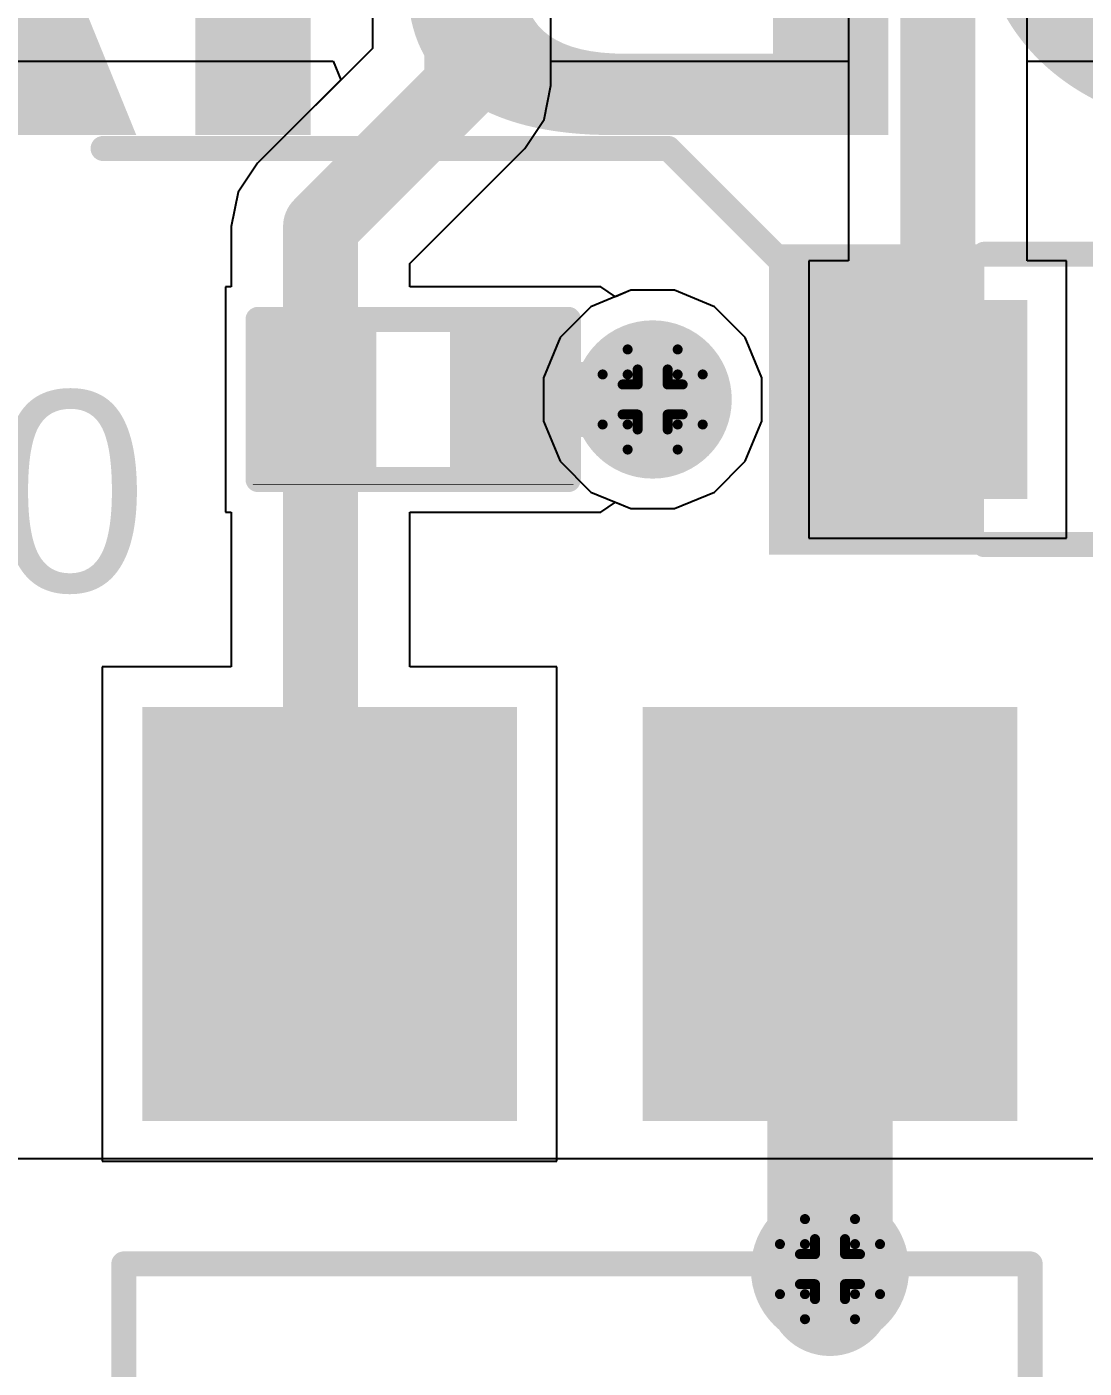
# Model space of a CAD drawing. Header units: inches. Extents: x -3 to 5259, y -3 to 5282.
# Drawn here: x 92.48 to 97.84, y 85.94 to 92.75 of the extents above; entities that cross this region are included whole.
import ezdxf

# ---------------------------------------------------------------- set-up
doc = ezdxf.new("R2010")
doc.units = ezdxf.units.IN
for name, color, linetype in [('Bottom Layer', 5, 'Continuous'), ('Bottom Solder', 6, 'Continuous'), ('Drill Drawing', 1, 'Continuous'), ('Layer 1', 16, 'Continuous'), ('Layer 2', 76, 'Continuous'), ('Top Layer', 1, 'Continuous'), ('Top Overlay', 2, 'Continuous'), ('Top Paste', 8, 'Continuous'), ('Top Solder', 216, 'Continuous'), ('Via Holes', 16, 'Continuous')]:
    doc.layers.add(name, color=color, linetype=linetype)
doc.styles.add('Arial', font='', dxfattribs={"height": 0.2})
doc.styles.add('Arial Black_Bold', font='', dxfattribs={"height": 0.2})
doc.styles.get('Arial').set_extended_font_data('Arial')
doc.styles.get('Arial Black_Bold').set_extended_font_data('Arial Black', bold=True)

# ---------------------------------------------------------------- blocks, each defined once
blk = doc.blocks.new('PC817C_9')
at = {"layer": 'Top Layer'}
for points in [[(6.100064, 2.1699982), (6.100064, 0.3700018), (4.100068, 0.3700018), (4.100068, 2.1699982)], [(6.100064, -0.3700018), (6.100064, -2.1699982), (4.100068, -2.1699982), (4.100068, -0.3700018)]]:
    blk.add_hatch(color=1, dxfattribs=at).paths.add_polyline_path(points)
at = {"layer": 'Top Paste'}
for points in [[(6.100064, 2.1699982), (6.100064, 0.3700018), (4.100068, 0.3700018), (4.100068, 2.1699982)], [(6.100064, -0.3700018), (6.100064, -2.1699982), (4.100068, -2.1699982), (4.100068, -0.3700018)]]:
    blk.add_hatch(color=8, dxfattribs=at).paths.add_polyline_path(points)
at = {"layer": 'Top Solder'}
for points in [[(6.150863999999999, 2.2207982), (6.150863999999999, 0.3192018), (4.049268, 0.3192018), (4.049268, 2.2207982)], [(6.150863999999999, -0.3192018), (6.150863999999999, -2.2207982), (4.049268, -2.2207982), (4.049268, -0.3192018)]]:
    blk.add_hatch(color=216, dxfattribs=at).paths.add_polyline_path(points)
at = {"layer": 'Top Overlay'}
for points in [[(-3.175, 2.3139654, 0.127, 0.127, 0), (3.324885399999999, 2.3139654, 0.127, 0.127, 0)], [(3.324885399999999, 2.3139654, 0.127, 0.127, 0), (3.324885399999999, -2.2859492, 0.127, 0.127, 0)], [(-3.175, -2.2859492, 0.127, 0.127, 0), (3.324885399999999, -2.2859492, 0.127, 0.127, 0)]]:
    blk.add_lwpolyline(points, format="xyseb", dxfattribs=at)
for points in [[(3.2931354, 2.3139654, 0.0635, 0.0635, 1), (3.3566354, 2.3139654, 0.0635, 0.0635, 1)], [(3.2931354, 2.3139654, 0.0635, 0.0635, 1), (3.3566354, 2.3139654, 0.0635, 0.0635, 1)], [(3.2931354, -2.2859492, 0.0635, 0.0635, 1), (3.3566354, -2.2859492, 0.0635, 0.0635, 1)], [(3.2931354, -2.2859492, 0.0635, 0.0635, 1), (3.3566354, -2.2859492, 0.0635, 0.0635, 1)]]:
    blk.add_lwpolyline(points, format="xyseb", close=True, dxfattribs=at)
blk = doc.blocks.new('R___0402_50')
at = {"layer": 'Top Layer'}
for points in [[(-0.6985, -0.3175), (-0.6985, 0.3175), (-0.2412999999999999, 0.3175), (-0.2413, -0.3175)], [(0.24130254, -0.3175), (0.24130254, 0.3175), (0.6985025399999999, 0.3175), (0.6985025399999999, -0.3175)]]:
    blk.add_hatch(color=1, dxfattribs=at).paths.add_polyline_path(points)
at = {"layer": 'Top Paste'}
for points in [[(-0.6985, -0.3175), (-0.6985, 0.3175), (-0.2412999999999999, 0.3175), (-0.2413, -0.3175)], [(0.24130254, -0.3175), (0.24130254, 0.3175), (0.6985025399999999, 0.3175), (0.6985025399999999, -0.3175)]]:
    blk.add_hatch(color=8, dxfattribs=at).paths.add_polyline_path(points)
at = {"layer": 'Top Solder'}
for points in [[(-0.75350116, -0.37250116), (-0.75350116, 0.37250116), (-0.1862988399999999, 0.37250116), (-0.18629884, -0.37250116)], [(0.18630138, -0.37250116), (0.18630138, 0.37250116), (0.7535037, 0.37250116), (0.7535037, -0.37250116)]]:
    blk.add_hatch(color=216, dxfattribs=at).paths.add_polyline_path(points)
at = {"layer": 'Top Overlay'}
for points in [[(-0.7874, 0.4064, 0.127, 0.127, 0), (0.7874, 0.4064, 0.127, 0.127, 0)], [(-0.7874, -0.4064, 0.127, 0.127, 0), (-0.7874, 0.4064, 0.127, 0.127, 0)], [(0.7874, -0.4064, 0.127, 0.127, 0), (0.7874, 0.4064, 0.127, 0.127, 0)], [(-0.7874, -0.4064, 0.127, 0.127, 0), (0.7874, -0.4064, 0.127, 0.127, 0)], [(-0.8127974599999999, -0.4318, 0.0032258, 0.0032258, 0), (0.8128, -0.4318, 0.0032258, 0.0032258, 0)]]:
    blk.add_lwpolyline(points, format="xyseb", dxfattribs=at)
for points in [[(-0.8191499999999999, 0.4064, 0.0635, 0.0635, 1), (-0.7556499999999999, 0.4064, 0.0635, 0.0635, 1)], [(-0.8191499999999999, 0.4064, 0.0635, 0.0635, 1), (-0.7556499999999999, 0.4064, 0.0635, 0.0635, 1)], [(0.7556499999999999, 0.4064, 0.0635, 0.0635, 1), (0.8191499999999999, 0.4064, 0.0635, 0.0635, 1)], [(0.7556499999999999, 0.4064, 0.0635, 0.0635, 1), (0.8191499999999999, 0.4064, 0.0635, 0.0635, 1)], [(-0.8191499999999999, -0.4064, 0.0635, 0.0635, 1), (-0.7556499999999999, -0.4064, 0.0635, 0.0635, 1)], [(-0.8191499999999999, -0.4064, 0.0635, 0.0635, 1), (-0.7556499999999999, -0.4064, 0.0635, 0.0635, 1)], [(0.7556499999999999, -0.4064, 0.0635, 0.0635, 1), (0.8191499999999999, -0.4064, 0.0635, 0.0635, 1)], [(0.7556499999999999, -0.4064, 0.0635, 0.0635, 1), (0.8191499999999999, -0.4064, 0.0635, 0.0635, 1)], [(-0.8136026399999999, -0.4318, 0.0016129, 0.0016129, 1), (-0.81199228, -0.4318, 0.0016129, 0.0016129, 1)], [(0.8119948199999999, -0.4318, 0.0016129, 0.0016129, 1), (0.81360518, -0.4318, 0.0016129, 0.0016129, 1)]]:
    blk.add_lwpolyline(points, format="xyseb", close=True, dxfattribs=at)
blk = doc.blocks.new('SOD_323_198')
at = {"layer": 'Top Layer'}
for points in [[(-0.74999977, -0.4500003700000001), (-1.55000071, -0.4500003699999999), (-1.55000071, 0.4500003700000001), (-0.74999977, 0.4500003699999999)], [(1.55000071, -0.4500003700000001), (0.74999977, -0.4500003699999999), (0.74999977, 0.4500003700000001), (1.55000071, 0.4500003699999999)]]:
    blk.add_hatch(color=1, dxfattribs=at).paths.add_polyline_path(points)
at = {"layer": 'Top Overlay'}
for points in [[(-2.00686162, 0.4826127), (-0.91466162, 0.4826127), (-0.91466162, 0.7874127), (-2.00686162, 0.7874127)], [(-2.00686924, -0.50798222), (-1.57506924, -0.50798222), (-1.57506924, 0.50801778), (-2.00686924, 0.50801778)], [(-2.00686924, -0.78739492), (-0.9146692399999998, -0.78739492), (-0.9146692399999998, -0.48259492), (-2.00686924, -0.48259492)]]:
    blk.add_hatch(color=2, dxfattribs=at).paths.add_polyline_path(points)
at = {"layer": 'Top Paste'}
for points in [[(-0.74999977, -0.4500003700000001), (-1.55000071, -0.4500003699999999), (-1.55000071, 0.4500003700000001), (-0.74999977, 0.4500003699999999)], [(1.55000071, -0.4500003700000001), (0.74999977, -0.4500003699999999), (0.74999977, 0.4500003700000001), (1.55000071, 0.4500003699999999)]]:
    blk.add_hatch(color=8, dxfattribs=at).paths.add_polyline_path(points)
at = {"layer": 'Top Solder'}
for points in [[(-0.69499861, -0.50500153), (-1.60500187, -0.5050015299999998), (-1.60500187, 0.50500153), (-0.69499861, 0.5050015299999998)], [(1.60500187, -0.50500153), (0.69499861, -0.5050015299999998), (0.69499861, 0.50500153), (1.60500187, 0.5050015299999998)]]:
    blk.add_hatch(color=216, dxfattribs=at).paths.add_polyline_path(points)
at = {"layer": 'Top Overlay'}
for points in [[(-0.91439746, 0.7366, 0.127, 0.127, 0), (0.9397999999999999, 0.7365974599999999, 0.127, 0.127, 0)], [(0.9397999999999999, 0.5588, 0.127, 0.127, 0), (0.9397999999999999, 0.7365974599999999, 0.127, 0.127, 0)], [(0.9397999999999999, -0.7365974599999999, 0.127, 0.127, 0), (0.9397999999999999, -0.5588, 0.127, 0.127, 0)], [(-0.91439746, -0.7366, 0.127, 0.127, 0), (0.9397999999999999, -0.7365974599999999, 0.127, 0.127, 0)]]:
    blk.add_lwpolyline(points, format="xyseb", dxfattribs=at)
for points in [[(-0.94614746, 0.7366, 0.0635, 0.0635, 1), (-0.8826474599999999, 0.7366, 0.0635, 0.0635, 1)], [(0.9080499999999999, 0.7365974599999999, 0.0635, 0.0635, 1), (0.9715499999999999, 0.7365974599999999, 0.0635, 0.0635, 1)], [(0.9080499999999999, 0.7365974599999999, 0.0635, 0.0635, 1), (0.9715499999999999, 0.7365974599999999, 0.0635, 0.0635, 1)], [(0.9080499999999999, 0.5588, 0.0635, 0.0635, 1), (0.9715499999999999, 0.5588, 0.0635, 0.0635, 1)], [(0.9080499999999999, -0.5588, 0.0635, 0.0635, 1), (0.9715499999999999, -0.5588, 0.0635, 0.0635, 1)], [(-0.94614746, -0.7366, 0.0635, 0.0635, 1), (-0.8826474599999999, -0.7366, 0.0635, 0.0635, 1)], [(0.9080499999999999, -0.7365974599999999, 0.0635, 0.0635, 1), (0.9715499999999999, -0.7365974599999999, 0.0635, 0.0635, 1)], [(0.9080499999999999, -0.7365974599999999, 0.0635, 0.0635, 1), (0.9715499999999999, -0.7365974599999999, 0.0635, 0.0635, 1)]]:
    blk.add_lwpolyline(points, format="xyseb", close=True, dxfattribs=at)

msp = doc.modelspace()

# ---------------------------------------------------------------- hatches: boundary and pattern name
at = {"layer": 'Bottom Layer'}
h = msp.add_hatch(color=5, dxfattribs=at)
edge = h.paths.add_edge_path()
edge.add_arc((95.65144192, 90.85557393999999), 0.2999994, 0, 360)
h = msp.add_hatch(color=5, dxfattribs=at)
edge = h.paths.add_edge_path()
edge.add_arc((96.55143758, 86.44250681999999), 0.2999994, 0, 360)
at = {"layer": 'Bottom Solder'}
h = msp.add_hatch(color=6, dxfattribs=at)
edge = h.paths.add_edge_path()
edge.add_arc((95.65144192, 90.85557393999999), 0.4015993999999999, 0, 360)
h = msp.add_hatch(color=6, dxfattribs=at)
edge = h.paths.add_edge_path()
edge.add_arc((96.55143758, 86.44250681999999), 0.4015993999999999, 0, 360)
at = {"layer": 'Layer 1'}
h = msp.add_hatch(color=16, dxfattribs=at)
edge = h.paths.add_edge_path()
edge.add_arc((95.65144192, 90.85557393999999), 0.2999994, 0, 360)
h = msp.add_hatch(color=16, dxfattribs=at)
edge = h.paths.add_edge_path()
edge.add_arc((96.55143758, 86.44250681999999), 0.2999994, 0, 360)
at = {"layer": 'Layer 2'}
h = msp.add_hatch(color=76, dxfattribs=at)
edge = h.paths.add_edge_path()
edge.add_arc((95.65144192, 90.85557393999999), 0.2999994, 0, 360)
h = msp.add_hatch(color=76, dxfattribs=at)
edge = h.paths.add_edge_path()
edge.add_arc((96.55143758, 86.44250681999999), 0.2999994, 0, 360)
at = {"layer": 'Top Layer'}
h = msp.add_hatch(color=1, dxfattribs=at)
edge = h.paths.add_edge_path()
edge.add_arc((95.65144192, 90.85557393999999), 0.2999994, 0, 360)
h = msp.add_hatch(color=1, dxfattribs=at)
edge = h.paths.add_edge_path()
edge.add_arc((96.55143758, 86.44250681999999), 0.2999994, 0, 360)
at = {"layer": 'Top Solder'}
h = msp.add_hatch(color=216, dxfattribs=at)
edge = h.paths.add_edge_path()
edge.add_arc((95.65144192, 90.85557393999999), 0.4015993999999999, 0, 360)
h = msp.add_hatch(color=216, dxfattribs=at)
edge = h.paths.add_edge_path()
edge.add_arc((96.55143758, 86.44250681999999), 0.4015993999999999, 0, 360)
at = {"layer": 'Via Holes'}
h = msp.add_hatch(color=7, dxfattribs=at)
edge = h.paths.add_edge_path()
edge.add_arc((95.65144192, 90.85557393999999), 0.1499997, 0, 360)
h = msp.add_hatch(color=7, dxfattribs=at)
edge = h.paths.add_edge_path()
edge.add_arc((96.55143758, 86.44250681999999), 0.1499997, 0, 360)

# ---------------------------------------------------------------- linework, layer by layer
at = {"layer": 'Bottom Layer'}
for p, q in [((95.54124402, 91.40957334), (95.33762746, 91.32523264)), ((95.54124402, 91.40957334), (95.33762746, 91.32523264)), ((95.76163982, 91.40957334), (95.54124402, 91.40957334)), ((95.76163982, 91.40957334), (95.54124402, 91.40957334)), ((95.96525637999999, 91.32523264), (95.76163982, 91.40957334)), ((95.96525637999999, 91.32523264), (95.76163982, 91.40957334)), ((95.33762746, 91.32523264), (95.18178322, 91.16938839999999)), ((95.33762746, 91.32523264), (95.18178322, 91.16938839999999)), ((96.12110061999999, 91.16938839999999), (95.96525637999999, 91.32523264)), ((96.12110061999999, 91.16938839999999), (95.96525637999999, 91.32523264)), ((95.18178322, 91.16938839999999), (95.09744252, 90.96577184)), ((95.18178322, 91.16938839999999), (95.09744252, 90.96577184)), ((96.20544132, 90.96577184), (96.12110061999999, 91.16938839999999)), ((96.20544132, 90.96577184), (96.12110061999999, 91.16938839999999)), ((95.09744252, 90.96577184), (95.09744252, 90.74537604)), ((95.09744252, 90.96577184), (95.09744252, 90.74537604)), ((96.20544132, 90.74537604), (96.20544132, 90.96577184)), ((96.20544132, 90.74537604), (96.20544132, 90.96577184)), ((95.09744252, 90.74537604), (95.18178322, 90.54175948)), ((95.09744252, 90.74537604), (95.18178322, 90.54175948)), ((96.12110061999999, 90.54175948), (96.20544132, 90.74537604)), ((96.12110061999999, 90.54175948), (96.20544132, 90.74537604)), ((95.18178322, 90.54175948), (95.33762746, 90.38591523999999)), ((95.18178322, 90.54175948), (95.33762746, 90.38591523999999)), ((95.96525637999999, 90.38591523999999), (96.12110061999999, 90.54175948)), ((95.96525637999999, 90.38591523999999), (96.12110061999999, 90.54175948)), ((95.33762746, 90.38591523999999), (95.54124402, 90.30157453999999)), ((95.33762746, 90.38591523999999), (95.54124402, 90.30157453999999)), ((95.76163982, 90.30157453999999), (95.96525637999999, 90.38591523999999)), ((95.76163982, 90.30157453999999), (95.96525637999999, 90.38591523999999)), ((95.54124402, 90.30157453999999), (95.76163982, 90.30157453999999)), ((95.54124402, 90.30157453999999), (95.76163982, 90.30157453999999))]:
    msp.add_line(p, q, dxfattribs=at)
at = {"layer": 'Drill Drawing'}
for points in [[(95.52444191999999, 90.98257394, 0.0508, 0.0508, 0), (95.52444191999999, 91.10957394, 0.0508, 0.0508, 0)], [(95.52444191999999, 91.10957394, 0.0508, 0.0508, 0), (95.77844191999999, 91.10957394, 0.0508, 0.0508, 0)], [(95.77844191999999, 90.98257394, 0.0508, 0.0508, 0), (95.77844191999999, 91.10957394, 0.0508, 0.0508, 0)], [(95.39744191999999, 90.72857393999999, 0.0508, 0.0508, 0), (95.39744191999999, 90.98257394, 0.0508, 0.0508, 0)], [(95.39744191999999, 90.98257394, 0.0508, 0.0508, 0), (95.52444191999999, 90.98257394, 0.0508, 0.0508, 0)], [(95.57524192, 90.93177394, 0.0508, 0.0508, 0), (95.57524192, 91.00797394, 0.0508, 0.0508, 0)], [(95.57524192, 91.00797394, 0.0508, 0.0508, 0), (95.72764192, 91.00797394, 0.0508, 0.0508, 0)], [(95.72764192, 90.93177394, 0.0508, 0.0508, 0), (95.72764192, 91.00797394, 0.0508, 0.0508, 0)], [(95.77844191999999, 90.98257394, 0.0508, 0.0508, 0), (95.90544191999999, 90.98257394, 0.0508, 0.0508, 0)], [(95.90544191999999, 90.72857393999999, 0.0508, 0.0508, 0), (95.90544191999999, 90.98257394, 0.0508, 0.0508, 0)], [(95.49904192, 90.77937394, 0.0508, 0.0508, 0), (95.49904192, 90.93177394, 0.0508, 0.0508, 0)], [(95.49904192, 90.93177394, 0.0508, 0.0508, 0), (95.57524192, 90.93177394, 0.0508, 0.0508, 0)], [(95.72764192, 90.93177394, 0.0508, 0.0508, 0), (95.80384192, 90.93177394, 0.0508, 0.0508, 0)], [(95.80384192, 90.77937394, 0.0508, 0.0508, 0), (95.80384192, 90.93177394, 0.0508, 0.0508, 0)], [(95.49904192, 90.77937394, 0.0508, 0.0508, 0), (95.57524192, 90.77937394, 0.0508, 0.0508, 0)], [(95.57524192, 90.70317394, 0.0508, 0.0508, 0), (95.57524192, 90.77937394, 0.0508, 0.0508, 0)], [(95.72764192, 90.77937394, 0.0508, 0.0508, 0), (95.80384192, 90.77937394, 0.0508, 0.0508, 0)], [(95.72764192, 90.70317394, 0.0508, 0.0508, 0), (95.72764192, 90.77937394, 0.0508, 0.0508, 0)], [(95.39744191999999, 90.72857393999999, 0.0508, 0.0508, 0), (95.52444191999999, 90.72857393999999, 0.0508, 0.0508, 0)], [(95.52444191999999, 90.60157394, 0.0508, 0.0508, 0), (95.52444191999999, 90.72857393999999, 0.0508, 0.0508, 0)], [(95.77844191999999, 90.72857393999999, 0.0508, 0.0508, 0), (95.90544191999999, 90.72857393999999, 0.0508, 0.0508, 0)], [(95.77844191999999, 90.60157394, 0.0508, 0.0508, 0), (95.77844191999999, 90.72857393999999, 0.0508, 0.0508, 0)], [(95.57524192, 90.70317394, 0.0508, 0.0508, 0), (95.72764192, 90.70317394, 0.0508, 0.0508, 0)], [(95.52444191999999, 90.60157394, 0.0508, 0.0508, 0), (95.77844191999999, 90.60157394, 0.0508, 0.0508, 0)], [(96.42443757999999, 86.56950681999999, 0.0508, 0.0508, 0), (96.42443757999999, 86.69650682, 0.0508, 0.0508, 0)], [(96.42443757999999, 86.69650682, 0.0508, 0.0508, 0), (96.67843758, 86.69650682, 0.0508, 0.0508, 0)], [(96.67843758, 86.56950681999999, 0.0508, 0.0508, 0), (96.67843758, 86.69650682, 0.0508, 0.0508, 0)], [(96.29743758, 86.31550682, 0.0508, 0.0508, 0), (96.29743758, 86.56950681999999, 0.0508, 0.0508, 0)], [(96.29743758, 86.56950681999999, 0.0508, 0.0508, 0), (96.42443757999999, 86.56950681999999, 0.0508, 0.0508, 0)], [(96.47523758, 86.51870681999999, 0.0508, 0.0508, 0), (96.47523758, 86.59490681999999, 0.0508, 0.0508, 0)], [(96.47523758, 86.59490681999999, 0.0508, 0.0508, 0), (96.62763757999998, 86.59490681999999, 0.0508, 0.0508, 0)], [(96.62763757999998, 86.51870681999999, 0.0508, 0.0508, 0), (96.62763757999998, 86.59490681999999, 0.0508, 0.0508, 0)], [(96.67843758, 86.56950681999999, 0.0508, 0.0508, 0), (96.80543757999999, 86.56950681999999, 0.0508, 0.0508, 0)], [(96.80543757999999, 86.31550682, 0.0508, 0.0508, 0), (96.80543757999999, 86.56950681999999, 0.0508, 0.0508, 0)], [(96.39903758, 86.36630681999999, 0.0508, 0.0508, 0), (96.39903758, 86.51870681999999, 0.0508, 0.0508, 0)], [(96.39903758, 86.51870681999999, 0.0508, 0.0508, 0), (96.47523758, 86.51870681999999, 0.0508, 0.0508, 0)], [(96.62763757999998, 86.51870681999999, 0.0508, 0.0508, 0), (96.70383758, 86.51870681999999, 0.0508, 0.0508, 0)], [(96.70383758, 86.36630681999999, 0.0508, 0.0508, 0), (96.70383758, 86.51870681999999, 0.0508, 0.0508, 0)], [(96.39903758, 86.36630681999999, 0.0508, 0.0508, 0), (96.47523758, 86.36630681999999, 0.0508, 0.0508, 0)], [(96.47523758, 86.29010682, 0.0508, 0.0508, 0), (96.47523758, 86.36630681999999, 0.0508, 0.0508, 0)], [(96.62763757999998, 86.36630681999999, 0.0508, 0.0508, 0), (96.70383758, 86.36630681999999, 0.0508, 0.0508, 0)], [(96.62763757999998, 86.29010682, 0.0508, 0.0508, 0), (96.62763757999998, 86.36630681999999, 0.0508, 0.0508, 0)], [(96.29743758, 86.31550682, 0.0508, 0.0508, 0), (96.42443757999999, 86.31550682, 0.0508, 0.0508, 0)], [(96.42443757999999, 86.18850682, 0.0508, 0.0508, 0), (96.42443757999999, 86.31550682, 0.0508, 0.0508, 0)], [(96.47523758, 86.29010682, 0.0508, 0.0508, 0), (96.62763757999998, 86.29010682, 0.0508, 0.0508, 0)], [(96.67843758, 86.31550682, 0.0508, 0.0508, 0), (96.80543757999999, 86.31550682, 0.0508, 0.0508, 0)], [(96.67843758, 86.18850682, 0.0508, 0.0508, 0), (96.67843758, 86.31550682, 0.0508, 0.0508, 0)], [(96.42443757999999, 86.18850682, 0.0508, 0.0508, 0), (96.67843758, 86.18850682, 0.0508, 0.0508, 0)]]:
    msp.add_lwpolyline(points, format="xyseb", dxfattribs=at)
for points in [[(95.51174191999999, 91.10957394, 0.0254, 0.0254, 1), (95.53714192, 91.10957394, 0.0254, 0.0254, 1)], [(95.51174191999999, 91.10957394, 0.0254, 0.0254, 1), (95.53714192, 91.10957394, 0.0254, 0.0254, 1)], [(95.76574192, 91.10957394, 0.0254, 0.0254, 1), (95.79114191999999, 91.10957394, 0.0254, 0.0254, 1)], [(95.76574192, 91.10957394, 0.0254, 0.0254, 1), (95.79114191999999, 91.10957394, 0.0254, 0.0254, 1)], [(95.38474192, 90.98257394, 0.0254, 0.0254, 1), (95.41014192, 90.98257394, 0.0254, 0.0254, 1)], [(95.38474192, 90.98257394, 0.0254, 0.0254, 1), (95.41014192, 90.98257394, 0.0254, 0.0254, 1)], [(95.51174191999999, 90.98257394, 0.0254, 0.0254, 1), (95.53714192, 90.98257394, 0.0254, 0.0254, 1)], [(95.51174191999999, 90.98257394, 0.0254, 0.0254, 1), (95.53714192, 90.98257394, 0.0254, 0.0254, 1)], [(95.56254191999999, 91.00797394, 0.0254, 0.0254, 1), (95.58794191999999, 91.00797394, 0.0254, 0.0254, 1)], [(95.56254191999999, 91.00797394, 0.0254, 0.0254, 1), (95.58794191999999, 91.00797394, 0.0254, 0.0254, 1)], [(95.71494192, 91.00797394, 0.0254, 0.0254, 1), (95.74034191999999, 91.00797394, 0.0254, 0.0254, 1)], [(95.71494192, 91.00797394, 0.0254, 0.0254, 1), (95.74034191999999, 91.00797394, 0.0254, 0.0254, 1)], [(95.76574192, 90.98257394, 0.0254, 0.0254, 1), (95.79114191999999, 90.98257394, 0.0254, 0.0254, 1)], [(95.76574192, 90.98257394, 0.0254, 0.0254, 1), (95.79114191999999, 90.98257394, 0.0254, 0.0254, 1)], [(95.89274191999999, 90.98257394, 0.0254, 0.0254, 1), (95.91814192, 90.98257394, 0.0254, 0.0254, 1)], [(95.89274191999999, 90.98257394, 0.0254, 0.0254, 1), (95.91814192, 90.98257394, 0.0254, 0.0254, 1)], [(95.48634191999999, 90.93177394, 0.0254, 0.0254, 1), (95.51174191999999, 90.93177394, 0.0254, 0.0254, 1)], [(95.48634191999999, 90.93177394, 0.0254, 0.0254, 1), (95.51174191999999, 90.93177394, 0.0254, 0.0254, 1)], [(95.56254191999999, 90.93177394, 0.0254, 0.0254, 1), (95.58794191999999, 90.93177394, 0.0254, 0.0254, 1)], [(95.56254191999999, 90.93177394, 0.0254, 0.0254, 1), (95.58794191999999, 90.93177394, 0.0254, 0.0254, 1)], [(95.71494192, 90.93177394, 0.0254, 0.0254, 1), (95.74034191999999, 90.93177394, 0.0254, 0.0254, 1)], [(95.71494192, 90.93177394, 0.0254, 0.0254, 1), (95.74034191999999, 90.93177394, 0.0254, 0.0254, 1)], [(95.79114191999999, 90.93177394, 0.0254, 0.0254, 1), (95.81654191999999, 90.93177394, 0.0254, 0.0254, 1)], [(95.79114191999999, 90.93177394, 0.0254, 0.0254, 1), (95.81654191999999, 90.93177394, 0.0254, 0.0254, 1)], [(95.48634191999999, 90.77937394, 0.0254, 0.0254, 1), (95.51174191999999, 90.77937394, 0.0254, 0.0254, 1)], [(95.48634191999999, 90.77937394, 0.0254, 0.0254, 1), (95.51174191999999, 90.77937394, 0.0254, 0.0254, 1)], [(95.56254191999999, 90.77937394, 0.0254, 0.0254, 1), (95.58794191999999, 90.77937394, 0.0254, 0.0254, 1)], [(95.56254191999999, 90.77937394, 0.0254, 0.0254, 1), (95.58794191999999, 90.77937394, 0.0254, 0.0254, 1)], [(95.71494192, 90.77937394, 0.0254, 0.0254, 1), (95.74034191999999, 90.77937394, 0.0254, 0.0254, 1)], [(95.71494192, 90.77937394, 0.0254, 0.0254, 1), (95.74034191999999, 90.77937394, 0.0254, 0.0254, 1)], [(95.79114191999999, 90.77937394, 0.0254, 0.0254, 1), (95.81654191999999, 90.77937394, 0.0254, 0.0254, 1)], [(95.79114191999999, 90.77937394, 0.0254, 0.0254, 1), (95.81654191999999, 90.77937394, 0.0254, 0.0254, 1)], [(95.38474192, 90.72857393999999, 0.0254, 0.0254, 1), (95.41014192, 90.72857393999999, 0.0254, 0.0254, 1)], [(95.38474192, 90.72857393999999, 0.0254, 0.0254, 1), (95.41014192, 90.72857393999999, 0.0254, 0.0254, 1)], [(95.51174191999999, 90.72857393999999, 0.0254, 0.0254, 1), (95.53714192, 90.72857393999999, 0.0254, 0.0254, 1)], [(95.51174191999999, 90.72857393999999, 0.0254, 0.0254, 1), (95.53714192, 90.72857393999999, 0.0254, 0.0254, 1)], [(95.76574192, 90.72857393999999, 0.0254, 0.0254, 1), (95.79114191999999, 90.72857393999999, 0.0254, 0.0254, 1)], [(95.76574192, 90.72857393999999, 0.0254, 0.0254, 1), (95.79114191999999, 90.72857393999999, 0.0254, 0.0254, 1)], [(95.89274191999999, 90.72857393999999, 0.0254, 0.0254, 1), (95.91814192, 90.72857393999999, 0.0254, 0.0254, 1)], [(95.89274191999999, 90.72857393999999, 0.0254, 0.0254, 1), (95.91814192, 90.72857393999999, 0.0254, 0.0254, 1)], [(95.56254191999999, 90.70317394, 0.0254, 0.0254, 1), (95.58794191999999, 90.70317394, 0.0254, 0.0254, 1)], [(95.56254191999999, 90.70317394, 0.0254, 0.0254, 1), (95.58794191999999, 90.70317394, 0.0254, 0.0254, 1)], [(95.71494192, 90.70317394, 0.0254, 0.0254, 1), (95.74034191999999, 90.70317394, 0.0254, 0.0254, 1)], [(95.71494192, 90.70317394, 0.0254, 0.0254, 1), (95.74034191999999, 90.70317394, 0.0254, 0.0254, 1)], [(95.51174191999999, 90.60157394, 0.0254, 0.0254, 1), (95.53714192, 90.60157394, 0.0254, 0.0254, 1)], [(95.51174191999999, 90.60157394, 0.0254, 0.0254, 1), (95.53714192, 90.60157394, 0.0254, 0.0254, 1)], [(95.76574192, 90.60157394, 0.0254, 0.0254, 1), (95.79114191999999, 90.60157394, 0.0254, 0.0254, 1)], [(95.76574192, 90.60157394, 0.0254, 0.0254, 1), (95.79114191999999, 90.60157394, 0.0254, 0.0254, 1)], [(96.41173758, 86.69650682, 0.0254, 0.0254, 1), (96.43713758, 86.69650682, 0.0254, 0.0254, 1)], [(96.41173758, 86.69650682, 0.0254, 0.0254, 1), (96.43713758, 86.69650682, 0.0254, 0.0254, 1)], [(96.66573758, 86.69650682, 0.0254, 0.0254, 1), (96.69113757999999, 86.69650682, 0.0254, 0.0254, 1)], [(96.66573758, 86.69650682, 0.0254, 0.0254, 1), (96.69113757999999, 86.69650682, 0.0254, 0.0254, 1)], [(96.28473758, 86.56950681999999, 0.0254, 0.0254, 1), (96.31013758, 86.56950681999999, 0.0254, 0.0254, 1)], [(96.28473758, 86.56950681999999, 0.0254, 0.0254, 1), (96.31013758, 86.56950681999999, 0.0254, 0.0254, 1)], [(96.41173758, 86.56950681999999, 0.0254, 0.0254, 1), (96.43713758, 86.56950681999999, 0.0254, 0.0254, 1)], [(96.41173758, 86.56950681999999, 0.0254, 0.0254, 1), (96.43713758, 86.56950681999999, 0.0254, 0.0254, 1)], [(96.46253757999999, 86.59490681999999, 0.0254, 0.0254, 1), (96.48793758, 86.59490681999999, 0.0254, 0.0254, 1)], [(96.46253757999999, 86.59490681999999, 0.0254, 0.0254, 1), (96.48793758, 86.59490681999999, 0.0254, 0.0254, 1)], [(96.61493758, 86.59490681999999, 0.0254, 0.0254, 1), (96.64033758, 86.59490681999999, 0.0254, 0.0254, 1)], [(96.61493758, 86.59490681999999, 0.0254, 0.0254, 1), (96.64033758, 86.59490681999999, 0.0254, 0.0254, 1)], [(96.66573758, 86.56950681999999, 0.0254, 0.0254, 1), (96.69113757999999, 86.56950681999999, 0.0254, 0.0254, 1)], [(96.66573758, 86.56950681999999, 0.0254, 0.0254, 1), (96.69113757999999, 86.56950681999999, 0.0254, 0.0254, 1)], [(96.79273758, 86.56950681999999, 0.0254, 0.0254, 1), (96.81813758, 86.56950681999999, 0.0254, 0.0254, 1)], [(96.79273758, 86.56950681999999, 0.0254, 0.0254, 1), (96.81813758, 86.56950681999999, 0.0254, 0.0254, 1)], [(96.38633758, 86.51870681999999, 0.0254, 0.0254, 1), (96.41173758, 86.51870681999999, 0.0254, 0.0254, 1)], [(96.38633758, 86.51870681999999, 0.0254, 0.0254, 1), (96.41173758, 86.51870681999999, 0.0254, 0.0254, 1)], [(96.46253757999999, 86.51870681999999, 0.0254, 0.0254, 1), (96.48793758, 86.51870681999999, 0.0254, 0.0254, 1)], [(96.46253757999999, 86.51870681999999, 0.0254, 0.0254, 1), (96.48793758, 86.51870681999999, 0.0254, 0.0254, 1)], [(96.61493758, 86.51870681999999, 0.0254, 0.0254, 1), (96.64033758, 86.51870681999999, 0.0254, 0.0254, 1)], [(96.61493758, 86.51870681999999, 0.0254, 0.0254, 1), (96.64033758, 86.51870681999999, 0.0254, 0.0254, 1)], [(96.69113757999999, 86.51870681999999, 0.0254, 0.0254, 1), (96.71653758, 86.51870681999999, 0.0254, 0.0254, 1)], [(96.69113757999999, 86.51870681999999, 0.0254, 0.0254, 1), (96.71653758, 86.51870681999999, 0.0254, 0.0254, 1)], [(96.38633758, 86.36630681999999, 0.0254, 0.0254, 1), (96.41173758, 86.36630681999999, 0.0254, 0.0254, 1)], [(96.38633758, 86.36630681999999, 0.0254, 0.0254, 1), (96.41173758, 86.36630681999999, 0.0254, 0.0254, 1)], [(96.46253757999999, 86.36630681999999, 0.0254, 0.0254, 1), (96.48793758, 86.36630681999999, 0.0254, 0.0254, 1)], [(96.46253757999999, 86.36630681999999, 0.0254, 0.0254, 1), (96.48793758, 86.36630681999999, 0.0254, 0.0254, 1)], [(96.61493758, 86.36630681999999, 0.0254, 0.0254, 1), (96.64033758, 86.36630681999999, 0.0254, 0.0254, 1)], [(96.61493758, 86.36630681999999, 0.0254, 0.0254, 1), (96.64033758, 86.36630681999999, 0.0254, 0.0254, 1)], [(96.69113757999999, 86.36630681999999, 0.0254, 0.0254, 1), (96.71653758, 86.36630681999999, 0.0254, 0.0254, 1)], [(96.69113757999999, 86.36630681999999, 0.0254, 0.0254, 1), (96.71653758, 86.36630681999999, 0.0254, 0.0254, 1)], [(96.28473758, 86.31550682, 0.0254, 0.0254, 1), (96.31013758, 86.31550682, 0.0254, 0.0254, 1)], [(96.28473758, 86.31550682, 0.0254, 0.0254, 1), (96.31013758, 86.31550682, 0.0254, 0.0254, 1)], [(96.41173758, 86.31550682, 0.0254, 0.0254, 1), (96.43713758, 86.31550682, 0.0254, 0.0254, 1)], [(96.41173758, 86.31550682, 0.0254, 0.0254, 1), (96.43713758, 86.31550682, 0.0254, 0.0254, 1)], [(96.46253757999999, 86.29010682, 0.0254, 0.0254, 1), (96.48793758, 86.29010682, 0.0254, 0.0254, 1)], [(96.46253757999999, 86.29010682, 0.0254, 0.0254, 1), (96.48793758, 86.29010682, 0.0254, 0.0254, 1)], [(96.61493758, 86.29010682, 0.0254, 0.0254, 1), (96.64033758, 86.29010682, 0.0254, 0.0254, 1)], [(96.61493758, 86.29010682, 0.0254, 0.0254, 1), (96.64033758, 86.29010682, 0.0254, 0.0254, 1)], [(96.66573758, 86.31550682, 0.0254, 0.0254, 1), (96.69113757999999, 86.31550682, 0.0254, 0.0254, 1)], [(96.66573758, 86.31550682, 0.0254, 0.0254, 1), (96.69113757999999, 86.31550682, 0.0254, 0.0254, 1)], [(96.79273758, 86.31550682, 0.0254, 0.0254, 1), (96.81813758, 86.31550682, 0.0254, 0.0254, 1)], [(96.79273758, 86.31550682, 0.0254, 0.0254, 1), (96.81813758, 86.31550682, 0.0254, 0.0254, 1)], [(96.41173758, 86.18850682, 0.0254, 0.0254, 1), (96.43713758, 86.18850682, 0.0254, 0.0254, 1)], [(96.41173758, 86.18850682, 0.0254, 0.0254, 1), (96.43713758, 86.18850682, 0.0254, 0.0254, 1)], [(96.66573758, 86.18850682, 0.0254, 0.0254, 1), (96.69113757999999, 86.18850682, 0.0254, 0.0254, 1)], [(96.66573758, 86.18850682, 0.0254, 0.0254, 1), (96.69113757999999, 86.18850682, 0.0254, 0.0254, 1)]]:
    msp.add_lwpolyline(points, format="xyseb", close=True, dxfattribs=at)
at = {"layer": 'Layer 1'}
for p, q in [((95.54124402, 91.40957334), (95.33762746, 91.32523264)), ((95.76163982, 91.40957334), (95.54124402, 91.40957334)), ((95.96525637999999, 91.32523264), (95.76163982, 91.40957334)), ((95.33762746, 91.32523264), (95.18178322, 91.16938839999999)), ((96.12110061999999, 91.16938839999999), (95.96525637999999, 91.32523264)), ((95.18178322, 91.16938839999999), (95.09744252, 90.96577184)), ((96.20544132, 90.96577184), (96.12110061999999, 91.16938839999999)), ((95.09744252, 90.96577184), (95.09744252, 90.74537604)), ((96.20544132, 90.74537604), (96.20544132, 90.96577184)), ((95.09744252, 90.74537604), (95.18178322, 90.54175948)), ((96.12110061999999, 90.54175948), (96.20544132, 90.74537604)), ((95.18178322, 90.54175948), (95.33762746, 90.38591523999999)), ((95.96525637999999, 90.38591523999999), (96.12110061999999, 90.54175948)), ((95.33762746, 90.38591523999999), (95.54124402, 90.30157453999999)), ((95.76163982, 90.30157453999999), (95.96525637999999, 90.38591523999999)), ((95.54124402, 90.30157453999999), (95.76163982, 90.30157453999999))]:
    msp.add_line(p, q, dxfattribs=at)
at = {"layer": 'Layer 2'}
msp.add_line((118.24418312, 87.00231265999999), (91.30094261999999, 87.00231265999999), dxfattribs=at)
at = {"layer": 'Top Layer'}
for p, q in [((96.64548108, 101.1858403), (96.64548108, 91.5598372)), ((97.55189532, 91.5598372), (97.55189532, 100.99811398)), ((94.229047, 100.34322324), (94.229047, 92.63737631999999)), ((95.13546124, 92.44964999999999), (95.13546124, 100.34454658)), ((90.05298982, 92.57171985999999), (94.03063997999999, 92.57171731999999)), ((94.229047, 92.63737631999999), (93.64565472, 92.05398404)), ((94.03063997999999, 92.57171731999999), (94.06952229999999, 92.47785162)), ((95.13546124, 92.44964999999999), (95.13546124, 92.57171731999999)), ((95.13546124, 92.57171731999999), (96.64548108, 92.57171731999999)), ((96.64548108, 92.57171731999999), (96.64548108, 91.5598372)), ((97.55189532, 91.5598372), (97.55189532, 92.57171731999999)), ((97.55189532, 92.57171731999999), (97.93057884, 92.57171731999999)), ((94.06952229999999, 92.47785162), (93.64565472, 92.05398404)), ((95.10096295999999, 92.27621372), (95.13546124, 92.44964999999999)), ((95.10096295999999, 92.27621372), (95.13546124, 92.44964999999999)), ((95.00272084, 92.12918327999999), (95.10096295999999, 92.27621372)), ((95.00272084, 92.12918327999999), (95.10096295999999, 92.27621372)), ((94.41932856, 91.545791), (95.00272084, 92.12918327999999)), ((94.41932856, 91.545791), (95.00272084, 92.12918327999999)), ((93.64565472, 92.05398404), (93.54741259999999, 91.9069536)), ((93.64565472, 92.05398404), (93.54741259999999, 91.9069536)), ((93.54741259999999, 91.9069536), (93.51291432, 91.73351732)), ((93.54741259999999, 91.9069536), (93.51291432, 91.73351732)), ((93.51291432, 91.73351732), (93.51291432, 91.42717554)), ((93.51291432, 91.73351732), (93.51291432, 91.42717554)), ((96.64548108, 91.5598372), (96.444689, 91.5598372)), ((96.444689, 91.5598372), (96.444689, 90.151839)), ((96.64548108, 91.5598372), (96.444689, 91.5598372)), ((96.444689, 91.5598372), (96.444689, 90.151839)), ((97.7526874, 91.5598372), (97.55189532, 91.5598372)), ((97.7526874, 91.5598372), (97.55189532, 91.5598372)), ((97.7526874, 90.151839), (97.7526874, 91.5598372)), ((97.7526874, 90.151839), (97.7526874, 91.5598372)), ((94.41932856, 91.42717554), (94.41932856, 91.545791)), ((94.41932856, 91.42717554), (94.41932856, 91.545791)), ((93.51291432, 91.42717554), (93.48352143999999, 91.42717554)), ((93.48352143999999, 91.42717554), (93.48352143999999, 90.28417553999999)), ((93.51291432, 91.42717554), (93.48352143999999, 91.42717554)), ((93.48352143999999, 91.42717554), (93.48352143999999, 90.28417553999999)), ((95.38852397999999, 91.42717554), (94.41932856, 91.42717554)), ((95.38852397999999, 91.42717554), (94.41932856, 91.42717554)), ((95.46323045999999, 91.37725945999999), (95.38852397999999, 91.42717807999999)), ((95.38852397999999, 91.42717807999999), (95.38852397999999, 91.42717554)), ((95.46323045999999, 91.37725945999999), (95.38852397999999, 91.42717807999999)), ((95.38852397999999, 91.42717807999999), (95.38852397999999, 91.42717554)), ((95.54124402, 91.40957334), (95.46323045999999, 91.37725945999999)), ((95.54124402, 91.40957334), (95.46323045999999, 91.37725945999999)), ((95.76163982, 91.40957334), (95.54124402, 91.40957334)), ((95.76163982, 91.40957334), (95.54124402, 91.40957334)), ((95.96525637999999, 91.32523264), (95.76163982, 91.40957334)), ((95.96525637999999, 91.32523264), (95.76163982, 91.40957334)), ((96.12110061999999, 91.16938839999999), (95.96525637999999, 91.32523264)), ((96.12110061999999, 91.16938839999999), (95.96525637999999, 91.32523264)), ((96.20544132, 90.96577184), (96.12110061999999, 91.16938839999999)), ((96.20544132, 90.96577184), (96.12110061999999, 91.16938839999999)), ((96.20544132, 90.74537604), (96.20544132, 90.96577184)), ((96.20544132, 90.74537604), (96.20544132, 90.96577184)), ((96.12110061999999, 90.54175948), (96.20544132, 90.74537604)), ((96.12110061999999, 90.54175948), (96.20544132, 90.74537604)), ((95.96525637999999, 90.38591523999999), (96.12110061999999, 90.54175948)), ((95.96525637999999, 90.38591523999999), (96.12110061999999, 90.54175948)), ((95.38852397999999, 90.284173), (95.4630425, 90.33396716)), ((95.38852397999999, 90.284173), (95.4630425, 90.33396716)), ((95.4630425, 90.33396716), (95.54124402, 90.30157453999999)), ((95.4630425, 90.33396716), (95.54124402, 90.30157453999999)), ((95.76163982, 90.30157453999999), (95.96525637999999, 90.38591523999999)), ((95.76163982, 90.30157453999999), (95.96525637999999, 90.38591523999999)), ((93.48352143999999, 90.28417553999999), (93.51291432, 90.28417553999999)), ((93.48352143999999, 90.28417553999999), (93.51291432, 90.28417553999999)), ((93.51291432, 90.28417553999999), (93.51291432, 89.49817)), ((93.51291432, 90.28417553999999), (93.51291432, 89.49817)), ((94.41932856, 89.49817), (94.41932856, 90.28417553999999)), ((94.41932856, 90.28417553999999), (95.38852397999999, 90.28417553999999)), ((94.41932856, 89.49817), (94.41932856, 90.28417553999999)), ((94.41932856, 90.28417553999999), (95.38852397999999, 90.28417553999999)), ((95.38852397999999, 90.28417553999999), (95.38852397999999, 90.284173)), ((95.38852397999999, 90.28417553999999), (95.38852397999999, 90.284173)), ((95.54124402, 90.30157453999999), (95.76163982, 90.30157453999999)), ((95.54124402, 90.30157453999999), (95.76163982, 90.30157453999999)), ((96.444689, 90.151839), (97.7526874, 90.151839)), ((96.444689, 90.151839), (97.7526874, 90.151839)), ((93.51291432, 89.49817), (92.85743684, 89.49817)), ((92.85743684, 89.49817), (92.85743684, 86.990174)), ((93.51291432, 89.49817), (92.85743684, 89.49817)), ((92.85743684, 89.49817), (92.85743684, 86.990174)), ((95.16543323999998, 89.49817), (94.41932856, 89.49817)), ((95.16543323999998, 89.49817), (94.41932856, 89.49817)), ((95.16543323999998, 86.990174), (95.16543323999998, 89.49817)), ((95.16543323999998, 86.990174), (95.16543323999998, 89.49817)), ((92.85743684, 86.990174), (95.16543323999998, 86.990174)), ((92.85743684, 86.990174), (95.16543323999998, 86.990174))]:
    msp.add_line(p, q, dxfattribs=at)
for points in [[(94.68225412, 92.44964999999999, 0.3809999999999999, 0.3809999999999999, 0), (94.68225412, 102.05450506, 0.3809999999999999, 0.3809999999999999, 0)], [(97.09868819999998, 90.85584064, 0.3809999999999999, 0.3809999999999999, 0), (97.09868819999998, 101.1858403, 0.3809999999999999, 0.3809999999999999, 0)], [(93.96612144, 91.73351732, 0.3809999999999999, 0.3809999999999999, 0), (94.68225412, 92.44964999999999, 0.3809999999999999, 0.3809999999999999, 0)], [(93.96612144, 90.94457808, 0.3809999999999999, 0.3809999999999999, 0), (93.96612144, 91.73351732, 0.3809999999999999, 0.3809999999999999, 0)], [(93.96612144, 90.85567554, 0.3809999999999999, 0.3809999999999999, 0), (93.96612144, 90.94457808, 0.3809999999999999, 0.3809999999999999, 0)], [(93.96612144, 88.24417199999999, 0.3809999999999999, 0.3809999999999999, 0), (93.96612144, 90.85567554, 0.3809999999999999, 0.3809999999999999, 0)], [(94.90592143999999, 90.855673, 0.3809999999999999, 0.3809999999999999, 0), (94.90597224, 90.85562474, 0.3809999999999999, 0.3809999999999999, 0)], [(94.90597224, 90.85562474, 0.3809999999999999, 0.3809999999999999, 0), (95.65138858, 90.85562474, 0.3809999999999999, 0.3809999999999999, 0)], [(95.65138858, 90.85562474, 0.3809999999999999, 0.3809999999999999, 0), (95.65144192, 90.85557393999999, 0.3809999999999999, 0.3809999999999999, 0)], [(96.55143758, 86.44250681999999, 0.635, 0.635, 0), (96.55143758, 88.24417199999999, 0.635, 0.635, 0)], [(96.55143758, 86.31910599999999, 0.635, 0.635, 0), (96.55143758, 86.44250681999999, 0.635, 0.635, 0)]]:
    msp.add_lwpolyline(points, format="xyseb", dxfattribs=at)
for points in [[(94.58700411999999, 92.44964999999999, 0.1905, 0.1905, 1), (94.77750411999999, 92.44964999999999, 0.1905, 0.1905, 1)], [(94.58700411999999, 92.44964999999999, 0.1905, 0.1905, 1), (94.77750411999999, 92.44964999999999, 0.1905, 0.1905, 1)], [(93.87087143999999, 91.73351732, 0.1905, 0.1905, 1), (94.06137144, 91.73351732, 0.1905, 0.1905, 1)], [(93.87087143999999, 91.73351732, 0.1905, 0.1905, 1), (94.06137144, 91.73351732, 0.1905, 0.1905, 1)], [(93.87087143999999, 90.94457808, 0.1905, 0.1905, 1), (94.06137144, 90.94457808, 0.1905, 0.1905, 1)], [(93.87087143999999, 90.94457808, 0.1905, 0.1905, 1), (94.06137144, 90.94457808, 0.1905, 0.1905, 1)], [(93.87087143999999, 90.85567554, 0.1905, 0.1905, 1), (94.06137144, 90.85567554, 0.1905, 0.1905, 1)], [(93.87087143999999, 90.85567554, 0.1905, 0.1905, 1), (94.06137144, 90.85567554, 0.1905, 0.1905, 1)], [(94.81067144, 90.855673, 0.1905, 0.1905, 1), (95.00117144, 90.855673, 0.1905, 0.1905, 1)], [(94.81072223999999, 90.85562474, 0.1905, 0.1905, 1), (95.00122223999999, 90.85562474, 0.1905, 0.1905, 1)], [(94.81072223999999, 90.85562474, 0.1905, 0.1905, 1), (95.00122223999999, 90.85562474, 0.1905, 0.1905, 1)], [(95.55613858, 90.85562474, 0.1905, 0.1905, 1), (95.74663858, 90.85562474, 0.1905, 0.1905, 1)], [(95.55613858, 90.85562474, 0.1905, 0.1905, 1), (95.74663858, 90.85562474, 0.1905, 0.1905, 1)], [(95.55619191999999, 90.85557393999999, 0.1905, 0.1905, 1), (95.74669191999999, 90.85557393999999, 0.1905, 0.1905, 1)], [(97.00343819999999, 90.85584064, 0.1905, 0.1905, 1), (97.19393819999999, 90.85584064, 0.1905, 0.1905, 1)], [(96.39268758, 88.24417199999999, 0.3175, 0.3175, 1), (96.71018758, 88.24417199999999, 0.3175, 0.3175, 1)], [(93.87087143999999, 88.24417199999999, 0.1905, 0.1905, 1), (94.06137144, 88.24417199999999, 0.1905, 0.1905, 1)], [(96.39268758, 86.44250681999999, 0.3175, 0.3175, 1), (96.71018758, 86.44250681999999, 0.3175, 0.3175, 1)], [(96.39268758, 86.44250681999999, 0.3175, 0.3175, 1), (96.71018758, 86.44250681999999, 0.3175, 0.3175, 1)], [(96.39268758, 86.31910599999999, 0.3175, 0.3175, 1), (96.71018758, 86.31910599999999, 0.3175, 0.3175, 1)]]:
    msp.add_lwpolyline(points, format="xyseb", close=True, dxfattribs=at)
at = {"layer": 'Top Overlay'}
for points in [[(92.86223743999999, 92.1291782, 0.127, 0.127, 0), (95.73115727999999, 92.1291782, 0.127, 0.127, 0)], [(95.73115727999999, 92.1291782, 0.127, 0.127, 0), (96.34515655999999, 91.51517892, 0.127, 0.127, 0)]]:
    msp.add_lwpolyline(points, format="xyseb", dxfattribs=at)
for points in [[(92.83048744, 92.1291782, 0.0635, 0.0635, 1), (92.89398744, 92.1291782, 0.0635, 0.0635, 1)], [(95.69940728, 92.1291782, 0.0635, 0.0635, 1), (95.76290728, 92.1291782, 0.0635, 0.0635, 1)], [(95.69940728, 92.1291782, 0.0635, 0.0635, 1), (95.76290728, 92.1291782, 0.0635, 0.0635, 1)], [(96.31340655999999, 91.51517892, 0.0635, 0.0635, 1), (96.37690656, 91.51517892, 0.0635, 0.0635, 1)]]:
    msp.add_lwpolyline(points, format="xyseb", close=True, dxfattribs=at)

# ---------------------------------------------------------------- block references
for name, p in [('SOD_323_198', (98.24868844, 90.8558381)), ('R___0402_50', (94.43602143999999, 90.85567554))]:
    msp.add_blockref(name, p)
at = {"rotation": 90}
msp.add_blockref('PC817C_9', (95.28143503999999, 83.144106), dxfattribs=at)

# ---------------------------------------------------------------- texts
at = {"layer": 'Top Overlay', "style": 'Arial Black_Bold'}
msp.add_text('BLDC DRIVER - 3', height=2.54, rotation=180, dxfattribs=at).set_placement((112.4597827, 94.7372121))
at = {"layer": 'Top Overlay', "style": 'Arial'}
msp.add_text('R110', height=1.016, dxfattribs=at).set_placement((89.69642461999999, 89.88192336))

doc.saveas('drawing.dxf')
